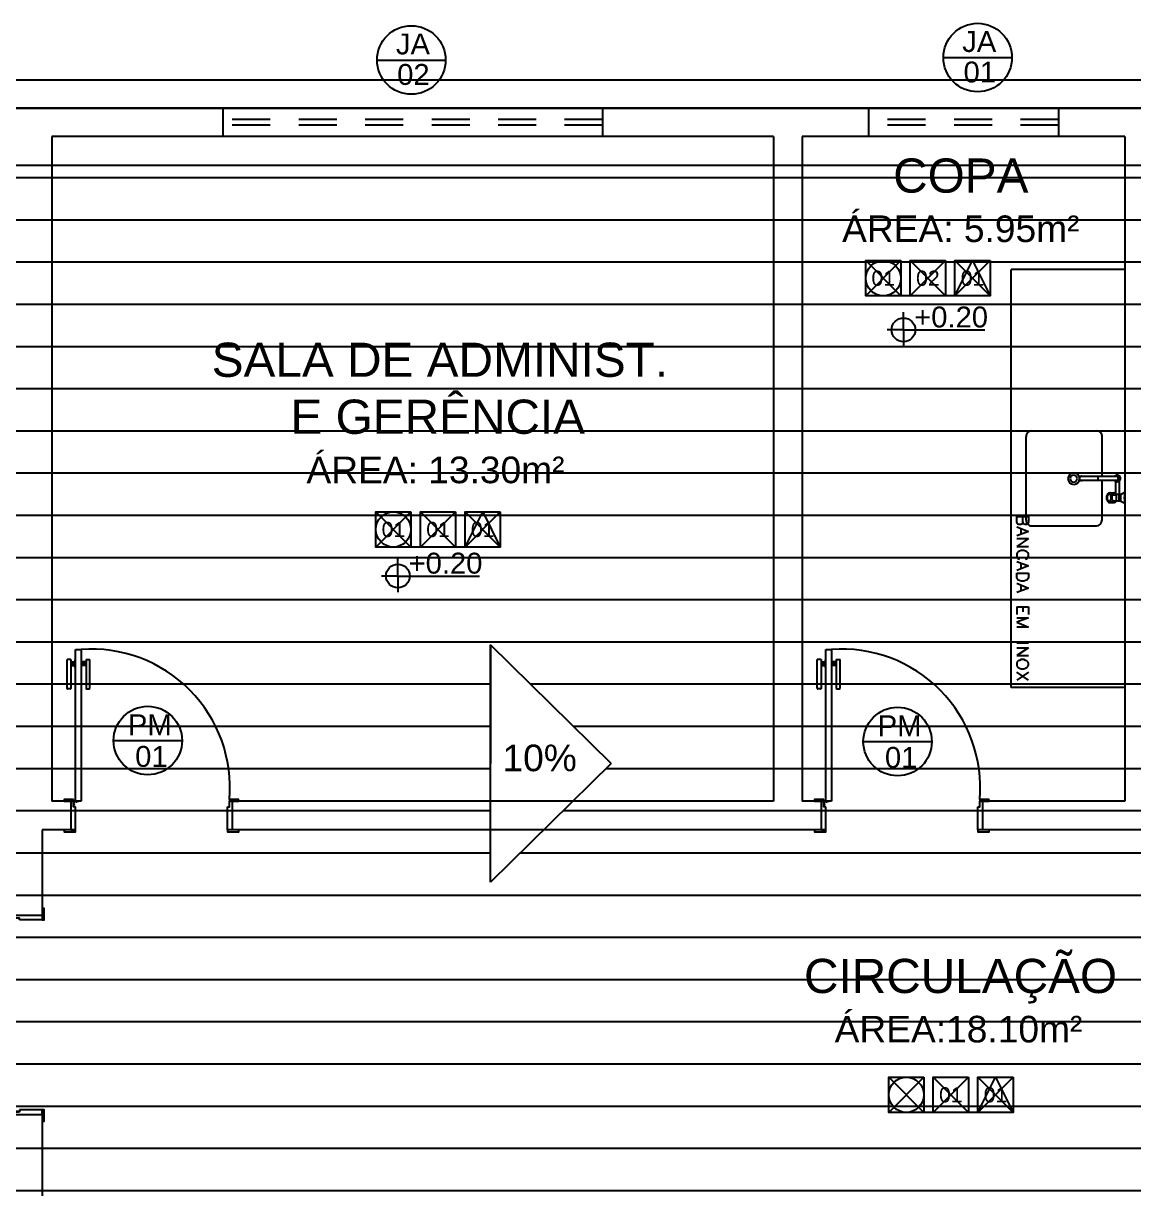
# Model space of a CAD drawing. Header units: millimetres. Extents: x 2125 to 3408, y 1171 to 1686.
# Drawn here: x 3394.27 to 3400.12, y 1529.34 to 1535.48 of the extents above; entities that cross this region are included whole.
import ezdxf
from ezdxf.enums import TextEntityAlignment as Align

# ---------------------------------------------------------------- set-up
doc = ezdxf.new("R2010")
doc.units = ezdxf.units.MM
doc.linetypes.add('CONTORNO_QUADRO_T', pattern=[0.35, 0.2, -0.15])
for name, color, linetype in [('APCOZ', 7, 'Continuous'), ('APCOZ-I', 251, 'Continuous'), ('at_Entity', 7, 'Continuous'), ('cobertura', 1, 'Continuous'), ('cotas', 7, 'Continuous'), ('ESQUADRIA', 3, 'Continuous'), ('ESQUADRIAS', 7, 'Continuous'), ('Esquadrias portas', 7, 'Continuous'), ('JANELA2', 1, 'Continuous'), ('PAREDE', 4, 'Continuous'), ('PAREDES', 4, 'Continuous'), ('RUFO', 3, 'Continuous'), ('TEXTO01', 7, 'Continuous'), ('TEXTO02', 3, 'Continuous'), ('TEXTO03', 2, 'Continuous'), ('TEXTO_ESP_FORRO', 62, 'Continuous'), ('TEXTO_ESP_PAREDES', 10, 'Continuous'), ('TEXTO_ESP_PISO', 150, 'Continuous')]:
    doc.layers.add(name, color=color, linetype=linetype)
doc.styles.add('ARIAL', font='sanss___.ttf')
doc.styles.add('TEXTO1', font='swissko.ttf', dxfattribs={"width": 0.6, "height": 0.1})

# ---------------------------------------------------------------- blocks, each defined once
blk = doc.blocks.new('P80_02')
at = {"layer": 'ESQUADRIAS', "color": 2}
for p, q in [((0.025, 0.075), (0.025, 0.875)), ((0.025, 0.875), (0.055, 0.875)), ((0.055, 0.875), (0.055, 0.075)), ((0.055, 0.075), (0.025, 0.075))]:
    blk.add_line(p, q, dxfattribs=at)
at = {"layer": 'ESQUADRIAS', "color": 3, "linetype": 'Continuous'}
for p, q in [((-0.02, 0.6698), (-0.02, 0.8215)), ((0, 0.8215), (0, 0.6698)), ((0.023, 0.78), (0.023, 0.82)), ((0.057, 0.78), (0.057, 0.82)), ((0.08, 0.8215), (0.08, 0.6698)), ((0.1, 0.6698), (0.1, 0.8215)), ((-0.0035, 0.6668), (-0.0175, 0.6668)), ((0.0835, 0.6668), (0.0975, 0.6668))]:
    blk.add_line(p, q, dxfattribs=at)
at = {"layer": 'ESQUADRIAS', "color": 3}
for p, q in [((0, 0.8215), (-0.02, 0.8215)), ((0, 0.81), (0.023, 0.81)), ((0, 0.8), (0.023, 0.8)), ((0.023, 0.82), (0.025, 0.82)), ((0.057, 0.82), (0.055, 0.82)), ((0.08, 0.81), (0.057, 0.81)), ((0.08, 0.8), (0.057, 0.8)), ((0.08, 0.8215), (0.1, 0.8215)), ((0, 0.79), (0.023, 0.79)), ((0.023, 0.78), (0.025, 0.78)), ((0.057, 0.78), (0.055, 0.78)), ((0.08, 0.79), (0.057, 0.79))]:
    blk.add_line(p, q, dxfattribs=at)
at = {"layer": 'ESQUADRIAS'}
for p, q in [((0.0165, 0.0585), (0.0165, 0.0615)), ((0.0315, 0.0735), (0.0285, 0.0735))]:
    blk.add_line(p, q, dxfattribs=at)
at = {"layer": 'ESQUADRIAS', "color": 3}
for points in [[(0.015, 0.085), (-0.035, 0.085), (-0.035, 0.075), (0.015, 0.075)], [(0.885, 0.085), (0.835, 0.085), (0.835, 0.075), (0.885, 0.075)], [(0.025, -0.075), (0, -0.075), (-0.035, -0.075), (-0.035, -0.085), (0.025, -0.085)], [(0.885, -0.075), (0.825, -0.075), (0.825, -0.085), (0.885, -0.085)]]:
    blk.add_lwpolyline(points, close=True, dxfattribs=at)
at = {"layer": 'ESQUADRIAS', "color": 2}
for points in [[(0.025, 0.045), (0.015, 0.045), (0.015, 0.075), (0, 0.075), (0, -0.075), (0.025, -0.075)], [(0.825, 0.045), (0.835, 0.045), (0.835, 0.075), (0.85, 0.075), (0.85, -0.075), (0.825, -0.075)]]:
    blk.add_lwpolyline(points, close=True, dxfattribs=at)
at = {"layer": 'ESQUADRIAS', "color": 1}
for points in [[(0.016, 0.0705, -0.236068), (0.015, 0.0725), (0.015, 0.07), (0.015, 0.05), (0.016, 0.05)], [(0.0195, 0.074, 0.236068), (0.0175, 0.075), (0.02, 0.075), (0.04, 0.075), (0.04, 0.074)]]:
    blk.add_lwpolyline(points, format="xyb", close=True, dxfattribs=at)
at = {"layer": 'ESQUADRIAS'}
for points in [[(0.0173, 0.0625), (0.0165, 0.0615), (0.016, 0.0615)], [(0.0173, 0.0596), (0.0175, 0.0596), (0.0175, 0.0575), (0.0173, 0.0575), (0.0173, 0.0625), (0.0175, 0.0625), (0.0175, 0.0604), (0.0173, 0.0604)], [(0.0275, 0.0727), (0.0285, 0.0735), (0.0285, 0.074)], [(0.0304, 0.0727), (0.0304, 0.0725), (0.0325, 0.0725), (0.0325, 0.0727), (0.0275, 0.0727), (0.0275, 0.0725), (0.0296, 0.0725), (0.0296, 0.0727)], [(0.0325, 0.0727), (0.0315, 0.0735), (0.0315, 0.074)], [(0.0173, 0.0575), (0.0165, 0.0585), (0.016, 0.0585)]]:
    blk.add_lwpolyline(points, dxfattribs=at)
at = {"layer": 'ESQUADRIAS', "color": 1}
blk.add_circle((0.0175, 0.0725), 0.0025, dxfattribs=at)
at = {"layer": 'ESQUADRIAS'}
blk.add_arc((0.1085, 0.1477), 0.7292, 355.06362, 94.20651, dxfattribs=at)
at = {"layer": 'ESQUADRIAS', "color": 3, "linetype": 'Continuous'}
for centre, start, end in [((-0.017, 0.6698), 180, 260.53768), ((-0.003, 0.6698), 260.53768, 360), ((0.083, 0.6698), 180, 279.46232), ((0.097, 0.6698), 279.46232, 0)]:
    blk.add_arc(centre, 0.003, start, end, dxfattribs=at)
blk = doc.blocks.new('new block2')
at = {"layer": 'ESQUADRIAS', "color": 3, "linetype": 'Continuous'}
for p, q in [((-0.135, 0.9598), (-0.135, 1.1115)), ((-0.115, 1.1115), (-0.115, 0.9598)), ((-0.092, 1.07), (-0.092, 1.11)), ((-0.058, 1.07), (-0.058, 1.11)), ((-0.035, 1.1115), (-0.035, 0.9598)), ((-0.015, 0.9598), (-0.015, 1.1115)), ((-0.1185, 0.9568), (-0.1325, 0.9568)), ((-0.0315, 0.9568), (-0.0175, 0.9568))]:
    blk.add_line(p, q, dxfattribs=at)
at = {"layer": 'ESQUADRIAS', "color": 3}
for p, q in [((-0.115, 1.1115), (-0.135, 1.1115)), ((-0.092, 1.11), (-0.09, 1.11)), ((-0.058, 1.11), (-0.06, 1.11)), ((-0.035, 1.1115), (-0.015, 1.1115)), ((-0.115, 1.1), (-0.092, 1.1)), ((-0.115, 1.09), (-0.092, 1.09)), ((-0.115, 1.08), (-0.092, 1.08)), ((-0.092, 1.07), (-0.09, 1.07)), ((-0.058, 1.07), (-0.06, 1.07)), ((-0.035, 1.1), (-0.058, 1.1)), ((-0.035, 1.09), (-0.058, 1.09)), ((-0.035, 1.08), (-0.058, 1.08))]:
    blk.add_line(p, q, dxfattribs=at)
at = {"layer": 'ESQUADRIAS', "color": 2}
for p, q in [((-0.09, 1.16), (-0.09, 0.16)), ((-0.09, 1.16), (-0.06, 1.16)), ((-0.06, 0.16), (-0.06, 1.16)), ((-0.09, 0.16), (-0.06, 0.16))]:
    blk.add_line(p, q, dxfattribs=at)
at = {"layer": 'ESQUADRIAS'}
for p, q in [((-0.0665, 0.1585), (-0.0635, 0.1585)), ((-0.0515, 0.1435), (-0.0515, 0.1465))]:
    blk.add_line(p, q, dxfattribs=at)
at = {"layer": 'ESQUADRIAS', "color": 3}
for points in [[(-1.12, 0.17), (-1.07, 0.17), (-1.07, 0.16), (-1.12, 0.16)], [(-0.05, 0.17), (0, 0.17), (0, 0.16), (-0.05, 0.16)], [(-1.12, 0.01), (-1.06, 0.01), (-1.06, 0), (-1.12, 0)], [(-0.06, 0.01), (-0.035, 0.01), (0, 0.01), (0, 0), (-0.06, 0)]]:
    blk.add_lwpolyline(points, close=True, dxfattribs=at)
at = {"layer": 'ESQUADRIAS', "color": 2}
for points in [[(-1.06, 0.13), (-1.07, 0.13), (-1.07, 0.16), (-1.085, 0.16), (-1.085, 0.01), (-1.06, 0.01)], [(-0.06, 0.13), (-0.05, 0.13), (-0.05, 0.16), (-0.035, 0.16), (-0.035, 0.01), (-0.06, 0.01)]]:
    blk.add_lwpolyline(points, close=True, dxfattribs=at)
at = {"layer": 'ESQUADRIAS', "color": 1}
for points in [[(-0.0545, 0.159, -0.236068), (-0.0525, 0.16), (-0.055, 0.16), (-0.075, 0.16), (-0.075, 0.159)], [(-0.051, 0.1555, 0.236068), (-0.05, 0.1575), (-0.05, 0.155), (-0.05, 0.135), (-0.051, 0.135)]]:
    blk.add_lwpolyline(points, format="xyb", close=True, dxfattribs=at)
at = {"layer": 'ESQUADRIAS'}
for points in [[(-0.0675, 0.1577), (-0.0665, 0.1585), (-0.0665, 0.159)], [(-0.0654, 0.1577), (-0.0654, 0.1575), (-0.0675, 0.1575), (-0.0675, 0.1577), (-0.0625, 0.1577), (-0.0625, 0.1575), (-0.0646, 0.1575), (-0.0646, 0.1577)], [(-0.0625, 0.1577), (-0.0635, 0.1585), (-0.0635, 0.159)], [(-0.0523, 0.1446), (-0.0525, 0.1446), (-0.0525, 0.1425), (-0.0523, 0.1425), (-0.0523, 0.1475), (-0.0525, 0.1475), (-0.0525, 0.1454), (-0.0523, 0.1454)], [(-0.0523, 0.1475), (-0.0515, 0.1465), (-0.051, 0.1465)], [(-0.0523, 0.1425), (-0.0515, 0.1435), (-0.051, 0.1435)]]:
    blk.add_lwpolyline(points, dxfattribs=at)
at = {"layer": 'ESQUADRIAS', "color": 1}
blk.add_circle((-0.0525, 0.1575), 0.0025, dxfattribs=at)
at = {"layer": 'ESQUADRIAS', "color": 3, "linetype": 'Continuous'}
for centre, start, end in [((-0.132, 0.9598), 180, 260.53768), ((-0.118, 0.9598), 260.53768, 360), ((-0.032, 0.9598), 180, 279.46232), ((-0.018, 0.9598), 279.46232, 0)]:
    blk.add_arc(centre, 0.003, start, end, dxfattribs=at)
at = {"layer": 'Esquadrias portas'}
blk.add_arc((-0.0469, 0.1373), 1.0236, 92.41211, 178.17437, dxfattribs=at)
blk = doc.blocks.new('Esp_Pis_Par_For_Esc100')
at = {"layer": 'DEFPOINTS'}
for p, q in [((0, 0.37), (0.37, 0)), ((0.37, 0.37), (0, 0)), ((0.47, 0.37), (0.84, 0)), ((0.84, 0.37), (0.47, 0)), ((0.94, 0.37), (1.31, 0)), ((1.31, 0.37), (0.94, 0)), ((0.47, 0), (0.37, 0)), ((0.94, 0), (0.84, 0))]:
    blk.add_line(p, q, dxfattribs=at)
for points in [[(0.37, 0.37), (0.37, 0), (0, 0), (0, 0.37)], [(1.31, 0.37), (1.31, 0), (0.94, 0), (0.94, 0.37)]]:
    blk.add_lwpolyline(points, close=True, dxfattribs=at)
at = {"layer": 'TEXTO_ESP_FORRO'}
blk.add_lwpolyline([(0.94, 0), (1.125, 0.37), (1.31, 0)], close=True, dxfattribs=at)
at = {"layer": 'TEXTO_ESP_PAREDES'}
blk.add_lwpolyline([(0.84, 0.37), (0.84, 0), (0.47, 0), (0.47, 0.37)], close=True, dxfattribs=at)
at = {"layer": 'TEXTO_ESP_PISO'}
blk.add_circle((0.185, 0.185), 0.185, dxfattribs=at)
at = {"layer": 'TEXTO_ESP_FORRO', "color": 3, "linetype": 'ByBlock', "style": 'ARIAL', "text_generation_flag": 6}
blk.add_attdef('FOR', text='', height=0.16, rotation=180, dxfattribs=at).set_placement((1.125, 0.185), align=Align.MIDDLE_CENTER)
at = {"layer": 'TEXTO_ESP_PAREDES', "color": 3, "linetype": 'ByBlock', "ltscale": 0.0001, "style": 'ARIAL', "text_generation_flag": 6}
blk.add_attdef('PAR', text='', height=0.16, rotation=180, dxfattribs=at).set_placement((0.655, 0.185), align=Align.MIDDLE_CENTER)
at = {"layer": 'TEXTO_ESP_PISO', "color": 3, "linetype": 'ByBlock', "style": 'ARIAL', "text_generation_flag": 6}
blk.add_attdef('PIS', text='', height=0.16, rotation=180, dxfattribs=at).set_placement((0.185, 0.185), align=Align.MIDDLE_CENTER)
blk = doc.blocks.new('new block4')
at = {"layer": 'TEXTO01'}
h = blk.add_hatch(dxfattribs=at)
h.set_pattern_fill('ANGLE', color=256)
h.set_pattern_definition([(0, (-2260.456, -913.906), (0, 6.985), [5.08, -1.905]), (90, (-2260.456, -913.906), (-6.985, 4e-16), [5.08, -1.905])])
h.paths.add_polyline_path([(0, 0), (0, -0.0624, 0.414214), (0.0624, 0)])
h.paths.add_polyline_path([(0, 0), (0, 0.0624, 0.414214), (-0.0624, 0)])
for q in [(0, 0.093), (-0.0862, 0), (0.4292, 0), (0, -0.0852)]:
    blk.add_line((0, 0), q, dxfattribs=at)
blk.add_circle((0, 0), 0.0624, dxfattribs=at)

msp = doc.modelspace()

# ---------------------------------------------------------------- hatches: boundary and pattern name
at = {"layer": 'cobertura'}
h = msp.add_hatch(dxfattribs=at)
h.set_pattern_fill('ANSI31', color=256, scale=0.07, angle=315)
h.set_pattern_definition([(0, (1004.02428, 690.56013), (7e-17, 0.22225), [])])
h.paths.add_polyline_path([(3391.8464, 1534.731), (3391.8464, 1527.881), (3401.3214, 1527.881), (3401.3214, 1526.431), (3403.1714, 1526.431), (3403.1714, 1534.731)])
h.paths.add_polyline_path([(3396.7309, 1532.2048), (3397.367, 1531.5798), (3396.7309, 1530.9548)], flags=16)
h.paths.add_polyline_path([(3396.7442, 1531.4671), (3397.1885, 1531.4671), (3397.1885, 1531.7508), (3396.7442, 1531.7508)], flags=8)

# ---------------------------------------------------------------- linework, layer by layer
for p, q in [((3396.7309, 1530.9548), (3396.7309, 1532.2048)), ((3396.7309, 1532.2048), (3396.7309, 1531.5798)), ((3397.367, 1531.5798), (3396.7309, 1532.2048)), ((3397.367, 1531.5798), (3396.7309, 1530.9548))]:
    msp.add_line(p, q)
at = {"layer": 'APCOZ'}
for p, q in [((3400.0166, 1533.0911), (3399.8456, 1533.0911)), ((3400.0166, 1533.0711), (3399.8456, 1533.0711)), ((3400.0206, 1533.067), (3400.0206, 1533.0023)), ((3400.0406, 1533.067), (3400.0406, 1532.9972)), ((3399.9916, 1533.0046), (3400.0132, 1533.0046)), ((3400.0498, 1532.9972), (3400.0406, 1532.9972)), ((3400.0498, 1532.9972), (3400.0714, 1533.008)), ((3399.9916, 1532.9546), (3400.0132, 1532.9546)), ((3400.0498, 1532.962), (3400.0257, 1532.962)), ((3400.0498, 1532.962), (3400.0714, 1532.9512))]:
    msp.add_line(p, q, dxfattribs=at)
at = {"layer": 'APCOZ', "linetype": 'Continuous'}
for points in [[(3399.9911, 1533.0046, 0), (3399.988, 1533.0041, 0), (3399.9849, 1533.0027, 0), (3399.9821, 1533.0006, 0), (3399.9795, 1532.9978, 0), (3399.9774, 1532.9945, 0), (3399.9757, 1532.9906, 0), (3399.9746, 1532.9863, 0), (3399.974, 1532.9819, 0), (3399.974, 1532.9773, 0), (3399.9746, 1532.9729, 0), (3399.9757, 1532.9686, 0), (3399.9774, 1532.9648, 0), (3399.9795, 1532.9614, 0), (3399.9821, 1532.9586, 0), (3399.9849, 1532.9565, 0), (3399.988, 1532.9551, 0), (3399.9911, 1532.9546, 0)], [(3400.0206, 1533.0023, 0), (3400.0192, 1533.0031, 0), (3400.0177, 1533.0038, 0), (3400.0162, 1533.0042, 0), (3400.0147, 1533.0045, 0), (3400.0132, 1533.0046, 0)], [(3400.0132, 1532.9546, 0), (3400.016, 1532.9549, 0), (3400.0187, 1532.9558, 0), (3400.0212, 1532.9574, 0), (3400.0236, 1532.9594, 0), (3400.0257, 1532.962, 0)]]:
    msp.add_polyline3d(points, dxfattribs=at)
at = {"layer": 'APCOZ'}
for centre, radius, start, end in [((3399.8406, 1533.0811), 0.0112, 63.72082, 296.27918), ((3400.0306, 1533.0811), 0.0173, 125.4187, 144.58128), ((3400.0306, 1533.0811), 0.0173, 215.41872, 234.5813), ((3400.0306, 1533.0811), 0.0173, 54.5813, 125.4187), ((3400.0306, 1533.0811), 0.0173, 305.4187, 54.5813)]:
    msp.add_arc(centre, radius, start, end, dxfattribs=at)
at = {"layer": 'APCOZ-I'}
for p, q in [((3399.8456, 1533.0911), (3399.8406, 1533.0911)), ((3399.8456, 1533.0711), (3399.8406, 1533.0711)), ((3400.0342, 1533.0911), (3400.0166, 1533.0911)), ((3400.0342, 1533.0711), (3400.0166, 1533.0711)), ((3400.0053, 1532.9953), (3400.0268, 1532.9953)), ((3400.0406, 1532.9972), (3400.0257, 1532.9972)), ((3400.0498, 1532.962), (3400.0498, 1532.9972)), ((3400.0053, 1532.964), (3400.0268, 1532.964))]:
    msp.add_line(p, q, dxfattribs=at)
at = {"layer": 'APCOZ-I', "linetype": 'Continuous'}
for points in [[(3399.988, 1532.9601, 0), (3399.9901, 1532.9605, 0), (3399.9922, 1532.9617, 0), (3399.9941, 1532.9636, 0), (3399.9957, 1532.9662, 0), (3399.9971, 1532.9693, 0), (3399.998, 1532.9728, 0), (3399.9985, 1532.9767, 0), (3399.9987, 1532.9806, 0), (3399.9983, 1532.9845, 0), (3399.9976, 1532.9882, 0), (3399.9964, 1532.9915, 0), (3399.9949, 1532.9944, 0), (3399.9932, 1532.9966, 0), (3399.9912, 1532.9982, 0), (3399.9891, 1532.999, 0), (3399.9869, 1532.999, 0), (3399.9848, 1532.9982, 0), (3399.9828, 1532.9966, 0), (3399.981, 1532.9944, 0), (3399.9795, 1532.9915, 0), (3399.9784, 1532.9882, 0), (3399.9776, 1532.9845, 0), (3399.9773, 1532.9806, 0), (3399.9774, 1532.9767, 0), (3399.978, 1532.9728, 0), (3399.9789, 1532.9693, 0), (3399.9802, 1532.9662, 0), (3399.9819, 1532.9636, 0), (3399.9838, 1532.9617, 0), (3399.9858, 1532.9605, 0), (3399.988, 1532.9601, 0)], [(3400.0048, 1532.9962, 0), (3400.0026, 1532.9991, 0), (3400.0001, 1533.0015, 0), (3399.9974, 1533.0032, 0), (3399.9945, 1533.0042, 0), (3399.9916, 1533.0046, 0)], [(3400.0257, 1532.9972, 0), (3400.0248, 1532.9984, 0), (3400.0238, 1532.9995, 0), (3400.0228, 1533.0006, 0), (3400.0217, 1533.0015, 0), (3400.0206, 1533.0023, 0)], [(3400.0265, 1532.996, 0), (3400.0263, 1532.9963, 0), (3400.0262, 1532.9965, 0), (3400.026, 1532.9967, 0), (3400.0259, 1532.997, 0), (3400.0257, 1532.9972, 0)], [(3399.9911, 1532.9546, 0), (3399.9942, 1532.9549, 0), (3399.9972, 1532.9559, 0), (3400, 1532.9576, 0), (3400.0025, 1532.96, 0), (3400.0048, 1532.963, 0)], [(3400.0257, 1532.962, 0), (3400.0259, 1532.9622, 0), (3400.026, 1532.9625, 0), (3400.0262, 1532.9627, 0), (3400.0263, 1532.9629, 0), (3400.0265, 1532.9632, 0)]]:
    msp.add_polyline3d(points, dxfattribs=at)
at = {"layer": 'APCOZ-I'}
for centre, radius, start, end in [((3399.8406, 1533.0811), 0.01, 90, 270), ((3399.9071, 1533.0811), 0.0233, 334.55551, 25.44449), ((3400.0306, 1533.0811), 0.0173, 234.5813, 305.4187), ((3400.0306, 1533.0811), 0.0126, 232.25181, 127.74819), ((3400.0132, 1533.0811), 0.0233, 334.55551, 25.44449), ((3400.0349, 1532.9796), 0.0335, 153.97489, 206.02511), ((3400.0031, 1532.9952), 0.002, 333.97489, 32.15591), ((3400.0795, 1532.9796), 0.0549, 164.31395, 195.68605), ((3400.0248, 1532.995), 0.002, 344.31395, 31.56748), ((3400.1209, 1532.9796), 0.0816, 167.53823, 192.46177), ((3400.3465, 1532.9796), 0.2786, 174.37523, 185.62477), ((3400.0031, 1532.964), 0.002, 327.84409, 26.02511), ((3400.0248, 1532.9642), 0.002, 328.43251, 15.68606)]:
    msp.add_arc(centre, radius, start, end, dxfattribs=at)
at = {"layer": 'at_Entity', "color": 0}
for p, q in [((3400.0714, 1534.181), (3399.4725, 1534.181)), ((3399.4725, 1531.981), (3399.4725, 1534.181)), ((3399.5508, 1532.8612), (3399.5508, 1533.3014)), ((3399.5804, 1533.331), (3399.9211, 1533.331)), ((3399.9508, 1533.0911), (3399.9508, 1533.3014)), ((3399.9508, 1532.8612), (3399.9508, 1533.0711)), ((3399.5014, 1532.8531), (3399.5014, 1532.8806)), ((3399.5014, 1532.8806), (3399.5627, 1532.8806)), ((3399.5331, 1532.8531), (3399.5331, 1532.8806)), ((3399.5627, 1532.8806), (3399.5627, 1532.8531)), ((3399.5035, 1532.8447), (3399.5014, 1532.8531)), ((3399.5014, 1532.8256), (3399.5627, 1532.8023)), ((3399.5627, 1532.8023), (3399.5014, 1532.7791)), ((3399.5077, 1532.8404), (3399.5035, 1532.8447)), ((3399.5119, 1532.8383), (3399.5077, 1532.8404)), ((3399.5225, 1532.8383), (3399.5119, 1532.8383)), ((3399.5268, 1532.8404), (3399.5225, 1532.8383)), ((3399.5225, 1532.8171), (3399.5225, 1532.7875)), ((3399.531, 1532.8447), (3399.5268, 1532.8404)), ((3399.5331, 1532.8531), (3399.531, 1532.8447)), ((3399.5373, 1532.8447), (3399.5331, 1532.8531)), ((3399.5395, 1532.8404), (3399.5373, 1532.8447)), ((3399.5458, 1532.8383), (3399.5395, 1532.8404)), ((3399.5522, 1532.8383), (3399.5458, 1532.8383)), ((3399.5564, 1532.8404), (3399.5522, 1532.8383)), ((3399.5606, 1532.8447), (3399.5564, 1532.8404)), ((3399.5627, 1532.8531), (3399.5606, 1532.8447)), ((3399.5804, 1532.8316), (3399.9211, 1532.8316)), ((3399.5014, 1532.7642), (3399.5627, 1532.7642)), ((3399.5627, 1532.7642), (3399.5014, 1532.7219)), ((3399.5014, 1532.7219), (3399.5627, 1532.7219)), ((3399.5035, 1532.6902), (3399.5014, 1532.6838)), ((3399.5014, 1532.6838), (3399.5014, 1532.6711)), ((3399.5098, 1532.6944), (3399.5035, 1532.6902)), ((3399.5162, 1532.6986), (3399.5098, 1532.6944)), ((3399.5246, 1532.7008), (3399.5162, 1532.6986)), ((3399.5395, 1532.7008), (3399.5246, 1532.7008)), ((3399.5479, 1532.6986), (3399.5395, 1532.7008)), ((3399.5543, 1532.6944), (3399.5479, 1532.6986)), ((3399.5606, 1532.6902), (3399.5543, 1532.6944)), ((3399.5627, 1532.6838), (3399.5606, 1532.6902)), ((3399.5627, 1532.6711), (3399.5627, 1532.6838)), ((3399.5014, 1532.6711), (3399.5035, 1532.6648)), ((3399.5014, 1532.6436), (3399.5627, 1532.6204)), ((3399.5627, 1532.6204), (3399.5014, 1532.5971)), ((3399.5035, 1532.6648), (3399.5098, 1532.6584)), ((3399.5098, 1532.6584), (3399.5162, 1532.6563)), ((3399.5225, 1532.6352), (3399.5225, 1532.6055)), ((3399.5479, 1532.6563), (3399.5543, 1532.6584)), ((3399.5543, 1532.6584), (3399.5606, 1532.6648)), ((3399.5606, 1532.6648), (3399.5627, 1532.6711)), ((3399.5014, 1532.5823), (3399.5627, 1532.5823)), ((3399.5014, 1532.5611), (3399.5014, 1532.5823)), ((3399.5035, 1532.5526), (3399.5014, 1532.5611)), ((3399.5098, 1532.5463), (3399.5035, 1532.5526)), ((3399.5606, 1532.5526), (3399.5543, 1532.5463)), ((3399.5627, 1532.5611), (3399.5606, 1532.5526)), ((3399.5627, 1532.5823), (3399.5627, 1532.5611)), ((3399.5014, 1532.5294), (3399.5627, 1532.504)), ((3399.5627, 1532.504), (3399.5014, 1532.4807)), ((3399.5162, 1532.5442), (3399.5098, 1532.5463)), ((3399.5246, 1532.5399), (3399.5162, 1532.5442)), ((3399.5225, 1532.5188), (3399.5225, 1532.4892)), ((3399.5395, 1532.5399), (3399.5246, 1532.5399)), ((3399.5479, 1532.5442), (3399.5395, 1532.5399)), ((3399.5543, 1532.5463), (3399.5479, 1532.5442)), ((3399.5014, 1532.4045), (3399.5627, 1532.4045)), ((3399.5014, 1532.4045), (3399.5014, 1532.3643)), ((3399.5331, 1532.4045), (3399.5331, 1532.3791)), ((3399.5627, 1532.4045), (3399.5627, 1532.3643)), ((3399.5014, 1532.3474), (3399.5627, 1532.3474)), ((3399.5627, 1532.3474), (3399.5014, 1532.3241)), ((3399.5014, 1532.3241), (3399.5627, 1532.2987)), ((3399.5627, 1532.2987), (3399.5014, 1532.2987)), ((3399.5627, 1532.2141), (3399.5014, 1532.2141)), ((3399.5014, 1532.1887), (3399.5627, 1532.1887)), ((3399.5627, 1532.1887), (3399.5014, 1532.1485)), ((3399.5014, 1532.1485), (3399.5627, 1532.1485)), ((3399.5162, 1532.1231), (3399.5098, 1532.121)), ((3399.5246, 1532.1273), (3399.5162, 1532.1231)), ((3399.5395, 1532.1273), (3399.5246, 1532.1273)), ((3399.5479, 1532.1231), (3399.5395, 1532.1273)), ((3399.5543, 1532.121), (3399.5479, 1532.1231)), ((3399.5035, 1532.1146), (3399.5014, 1532.1083)), ((3399.5014, 1532.1083), (3399.5014, 1532.0977)), ((3399.5014, 1532.0977), (3399.5035, 1532.0913)), ((3399.5627, 1532.0617), (3399.5014, 1532.0194)), ((3399.5627, 1532.0194), (3399.5014, 1532.0617)), ((3399.5098, 1532.121), (3399.5035, 1532.1146)), ((3399.5035, 1532.0913), (3399.5098, 1532.085)), ((3399.5098, 1532.085), (3399.5162, 1532.0829)), ((3399.5162, 1532.0829), (3399.5246, 1532.0786)), ((3399.5246, 1532.0786), (3399.5395, 1532.0786)), ((3399.5395, 1532.0786), (3399.5479, 1532.0829)), ((3399.5479, 1532.0829), (3399.5543, 1532.085)), ((3399.5606, 1532.1146), (3399.5543, 1532.121)), ((3399.5543, 1532.085), (3399.5606, 1532.0913)), ((3399.5627, 1532.1083), (3399.5606, 1532.1146)), ((3399.5606, 1532.0913), (3399.5627, 1532.0977)), ((3399.5627, 1532.0977), (3399.5627, 1532.1083)), ((3400.0714, 1531.981), (3399.4725, 1531.981))]:
    msp.add_line(p, q, dxfattribs=at)
for centre, radius, start, end in [((3399.5797, 1533.3021), 0.0289, 88.51608, 181.48392), ((3399.9235, 1533.3038), 0.0273, 354.97241, 95.02759), ((3399.8016, 1533.0802), 0.0307, 90, 180), ((3399.8016, 1533.0802), 0.0307, 360, 90), ((3399.8016, 1533.0802), 0.0307, 180, 270), ((3399.8016, 1533.0802), 0.018, 90, 180), ((3399.8016, 1533.0802), 0.018, 180, 270), ((3399.8016, 1533.0802), 0.018, 360, 90), ((3399.8016, 1533.0802), 0.018, 270, 0), ((3399.8016, 1533.0802), 0.0307, 270, 0), ((3399.5797, 1532.8605), 0.0289, 178.51591, 271.48409), ((3399.9201, 1532.8623), 0.0307, 270, 0)]:
    msp.add_arc(centre, radius, start, end, dxfattribs=at)
at = {"layer": 'ESQUADRIA', "linetype": 'CONTORNO_QUADRO_T'}
for p, q in [((3397.3214, 1534.971), (3395.3214, 1534.971)), ((3399.7214, 1534.971), (3398.7214, 1534.971)), ((3397.3214, 1534.941), (3395.3214, 1534.941)), ((3399.7214, 1534.941), (3398.7214, 1534.941))]:
    msp.add_line(p, q, dxfattribs=at)
at = {"layer": 'JANELA2', "linetype": 'Continuous'}
for p, q in [((3395.3214, 1535.031), (3395.3214, 1534.881)), ((3397.3214, 1535.031), (3397.3214, 1534.881)), ((3398.7214, 1535.031), (3398.7214, 1534.881)), ((3399.7214, 1535.031), (3399.7214, 1534.881))]:
    msp.add_line(p, q, dxfattribs=at)
at = {"layer": 'PAREDE', "linetype": 'Continuous'}
for p, q in [((3400.2214, 1535.031), (3370.1714, 1535.031)), ((3398.2214, 1534.881), (3394.4214, 1534.881)), ((3394.4214, 1534.881), (3394.4214, 1531.381)), ((3398.2214, 1534.881), (3398.2214, 1531.381)), ((3400.0714, 1534.881), (3398.3714, 1534.881)), ((3398.3714, 1534.881), (3398.3714, 1531.381)), ((3400.0714, 1534.881), (3400.0714, 1531.381)), ((3394.4864, 1531.381), (3394.4214, 1531.381)), ((3398.2214, 1531.381), (3395.4064, 1531.381)), ((3398.4364, 1531.381), (3398.3714, 1531.381)), ((3400.0714, 1531.381), (3399.3564, 1531.381)), ((3394.3714, 1531.231), (3394.3714, 1530.816)), ((3394.4864, 1531.231), (3394.3714, 1531.231)), ((3398.4364, 1531.231), (3395.4064, 1531.231)), ((3400.2864, 1531.231), (3399.3564, 1531.231)), ((3394.3714, 1529.696), (3394.3714, 1529.231))]:
    msp.add_line(p, q, dxfattribs=at)
at = {"layer": 'PAREDES'}
msp.add_lwpolyline([(3372.6214, 1519.781), (3358.9214, 1519.781), (3358.9214, 1523.581), (3360.4714, 1523.581), (3360.4714, 1525.581), (3358.9214, 1525.581), (3358.9214, 1529.381), (3363.1714, 1529.381), (3363.3214, 1529.381), (3363.3214, 1535.181), (3403.7214, 1535.181), (3403.7214, 1525.981), (3400.8714, 1525.981), (3400.8714, 1527.431), (3391.9214, 1527.431), (3391.9214, 1519.781), (3382.7714, 1519.781), (3382.7714, 1525.581), (3372.6214, 1525.581), (3372.6214, 1519.781)], dxfattribs=at)
msp.add_lwpolyline([(3372.4714, 1519.931), (3359.0714, 1519.931), (3359.0714, 1523.431), (3360.6214, 1523.431), (3360.6214, 1525.731), (3359.0714, 1525.731), (3359.0714, 1529.231), (3363.1714, 1529.231), (3363.4714, 1529.231), (3363.4714, 1535.031), (3403.5714, 1535.031), (3403.5714, 1526.131), (3401.0214, 1526.131), (3401.0214, 1527.581), (3391.7714, 1527.581), (3391.7714, 1519.931), (3382.9214, 1519.931), (3382.9214, 1525.731), (3372.4714, 1525.731)], close=True, dxfattribs=at)
at = {"layer": 'RUFO'}
msp.add_line((3391.8464, 1534.731), (3403.1714, 1534.731), dxfattribs=at)
at = {"layer": 'TEXTO01'}
for p, q in [((3396.1337, 1535.2846), (3396.4945, 1535.2846)), ((3399.1153, 1535.2974), (3399.4761, 1535.2974)), ((3394.7464, 1531.7008), (3395.1072, 1531.7008)), ((3398.6937, 1531.6956), (3399.0545, 1531.6956))]:
    msp.add_line(p, q, dxfattribs=at)
for centre in [(3396.3141, 1535.2846), (3399.2957, 1535.2974), (3394.9268, 1531.7008), (3398.8741, 1531.6956)]:
    msp.add_circle(centre, 0.1804, dxfattribs=at)

# ---------------------------------------------------------------- block references
ref = msp.add_blockref('Esp_Pis_Par_For_Esc100', (3398.8272, 1529.7429), dxfattribs=dict(xscale=0.5, yscale=0.5, zscale=0.5))
ref.add_attrib('PAR', '01', dxfattribs={"layer": 'TEXTO_ESP_PAREDES', "color": 3, "linetype": 'ByBlock', "ltscale": 0.0001, "height": 0.08, "rotation": 180, "style": 'ARIAL', "text_generation_flag": 6}).set_placement((3399.1547, 1529.8354), align=Align.MIDDLE_CENTER)
ref.add_attrib('FOR', '01', dxfattribs={"layer": 'TEXTO_ESP_FORRO', "color": 3, "linetype": 'ByBlock', "height": 0.08, "rotation": 180, "style": 'ARIAL', "text_generation_flag": 6}).set_placement((3399.3897, 1529.8354), align=Align.MIDDLE_CENTER)
at = {"layer": 'ESQUADRIAS'}
for p in [(3394.5214, 1531.306), (3398.4714, 1531.306)]:
    msp.add_blockref('P80_02', p, dxfattribs=at)
at = {"layer": 'JANELA2', "xscale": -1, "rotation": 90}
msp.add_blockref('new block2', (3394.3814, 1529.696), dxfattribs=at)
at = {"layer": 'TEXTO01'}
for p in [(3398.9051, 1533.8633), (3396.2434, 1532.5672)]:
    msp.add_blockref('new block4', p, dxfattribs=at)
at = {"layer": 'TEXTO02', "xscale": 0.5, "yscale": 0.5, "zscale": 0.5}
for p, values in [((3398.7062, 1534.043), {'PIS': '01', 'PAR': '02', 'FOR': '01'}), ((3396.1274, 1532.7199), {'PIS': '01', 'PAR': '01', 'FOR': '01'})]:
    msp.add_blockref('Esp_Pis_Par_For_Esc100', p, dxfattribs=at).add_auto_attribs(values)

# ---------------------------------------------------------------- texts
at = {"layer": 'cotas', "ltscale": 0.0001, "char_height": 0.11, "width": 0.503613, "attachment_point": 1, "style": 'TEXTO1'}
for insert in [(3398.8932, 1533.9862), (3396.2314, 1532.69)]:
    msp.add_mtext('\\pi0.06832;{\\fSansSerif|b0|i0|c2|p2;\\W1;+0.20}', dxfattribs=dict(at, insert=insert))
at = {"layer": 'TEXTO01', "ltscale": 0.0001, "char_height": 0.11, "width": 0.330365, "attachment_point": 1, "style": 'TEXTO1'}
for s, insert in [('{\\fSansSerif|b0|i0|c2|p2;\\W1;JA}', (3399.2146, 1535.4369)), ('{\\fSansSerif|b0|i0|c2|p2;\\W1;JA}', (3396.233, 1535.4241)), ('{\\fSansSerif|b0|i0|c2|p2;\\W1;02}', (3396.2397, 1535.2635)), ('{\\fSansSerif|b0|i0|c2|p2;\\W1;01}', (3399.2214, 1535.2763)), ('{\\fSansSerif|b0|i0|c2|p2;\\W1;PM}', (3394.822, 1531.8387)), ('{\\fSansSerif|b0|i0|c2|p2;\\W1;PM}', (3398.7693, 1531.8335)), ('{\\fSansSerif|b0|i0|c2|p2;\\W1;01}', (3394.8602, 1531.6724)), ('{\\fSansSerif|b0|i0|c2|p2;\\W1;01}', (3398.8075, 1531.6672))]:
    msp.add_mtext(s, dxfattribs=dict(at, insert=insert))
at = {"layer": 'TEXTO03', "ltscale": 0.0001, "char_height": 0.12, "attachment_point": 1, "style": 'TEXTO1'}
for s, insert, width in [('\\pi1.4542;{\\fSansSerif|b0|i0|c2|p2;\\H1.5x;\\W1;\\C2;COPA\\P\\pi1.1854;\\H0.77777x;\\C3;ÁREA: 5.95m²}', (3397.3966, 1534.766), 3.592802), ('\\pi0.63307;{\\fSansSerif|b0|i0|c2|p2;\\H1.5x;\\W1;\\C2;SALA DE ADMINIST.\\P\\pi1.0478;E GERÊNCIA\\P\\pi1.132;\\H0.77777x;\\C3;ÁREA: 13.30m²}', (3394.6301, 1533.7962), 3.592802), ('\\pi1.1854;{\\fSansSerif|b0|i0|c2|p2;\\H1.1667x;\\W1;\\C3;10%}', (3395.6086, 1531.6795), 3.592802), ('\\pi-0.0659;{\\fSansSerif|b0|i0|c2|p2;\\H1.5x;\\W1;\\C2;CIRCULAÇÃO\\P\\pi0.095437;\\H0.77777x;\\C3;ÁREA:18.10m²}', (3398.4473, 1530.5513), 1.466226)]:
    msp.add_mtext(s, dxfattribs=dict(at, insert=insert, width=width))

doc.saveas('drawing.dxf')
